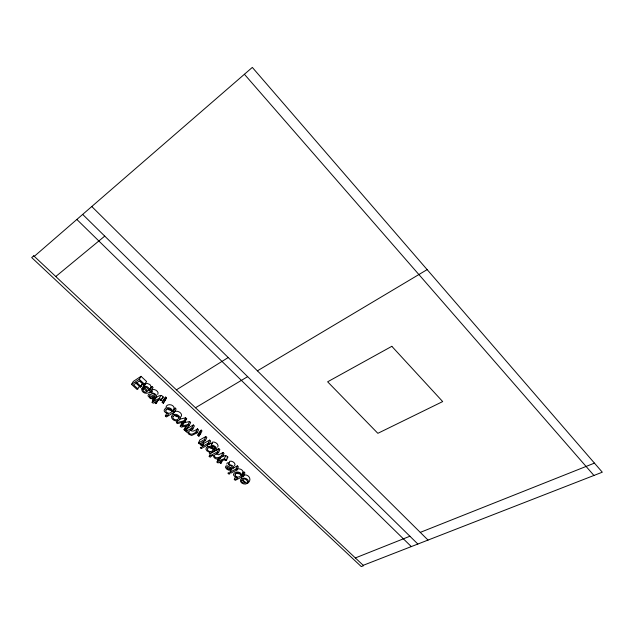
<?xml version="1.0" encoding="UTF-8"?>
<svg xmlns="http://www.w3.org/2000/svg" width="634" height="634" viewBox="0 0 634 634"><rect width="100%" height="100%" fill="white"/><g stroke="black" fill="none" stroke-linecap="round" stroke-linejoin="round"><path stroke-width="0.95" d="M143.347 386.93L143.823 385.448L144.853 386.399M149.679 392.818L150.187 391.424L152.461 391.487M145.432 384.893L145.455 384.125L146.826 383.237L149.925 384.529L151.082 386.589L149.315 390.203L150.353 389.577L152.041 386.582L153.063 387.525L151.375 390.528C148.752 394.538 142.056 394.253 141.636 389.07L143.823 385.448M226.726 464.064L227.329 462.828L229.563 462.947M172.543 411.672C172.757 408.169 167.495 406.394 165.094 408.74C160.592 413.558 174.199 413.558 165.331 415.991L166.377 416.958L174.564 412.013L176.141 408.97L175.142 408.042L174.152 408.645L172.559 411.688L173.558 411.086L175.142 408.042M174.152 408.645C174.501 404.421 166.774 402.923 165.918 407.313M149.315 390.203C149.648 387.77 146.454 385.496 144.251 386.526L143.744 387.112L144.172 388.832L146.866 391.725C145.448 393.032 143.07 391.479 142.951 389.791L144.425 387.152M173.09 413.305L173.09 414.493M241.689 475.69C241.99 472.314 236.854 470.904 234.517 472.877C229.817 477.299 243.385 477.426 234.287 479.439L235.262 480.334L243.662 476.047L244.938 472.885L244.003 472.021L242.988 472.544L241.705 475.706L242.727 475.183L244.003 472.021M242.988 472.544C243.337 469.731 239.478 468.193 237.14 469.049M247.323 483.385C238.455 478.71 245.849 477.164 247.498 481.531L248.274 482.799C250.018 479.074 243.02 476.316 240.666 479.407C239.01 482.823 244.748 485.375 247.323 483.385L247.949 481.8M248.274 482.799C252.57 478.995 247.561 473.035 243.02 475.421M231.378 468.994L230.055 472.14L231.038 473.043L237.053 469.921L238.352 466.775L237.37 465.863L233.946 467.646M234.287 479.439L235.586 476.285M230.055 472.14L236.07 469.009L237.37 465.863M234.548 465.705C236.585 463.525 231.957 460.395 229.793 461.275L228.454 464.421L229.453 465.34L231.212 465.689L232.583 467.623L231.592 467.963L227.384 465.808L225.989 465.966L225.387 467.203L226.536 468.962L228.581 470.151L230.467 470.119L231.125 468.542M228.454 464.421C237.512 465.839 233.906 471.997 226.909 466.893L226.845 468.003L228.454 469.223L229.524 469.247L230.182 467.67M218.373 458.921L216.994 462.043L217.993 462.963L219.332 462.249L220.529 463.351L221.892 460.221L222.685 459.801L221.329 462.931L220.125 461.821L224.119 459.753L225.688 460.601L226.362 459.032M225.688 460.601L226.512 460.165L227.86 457.027C224.761 452.89 220.83 458.929 217.224 459.032A2.758 1.847 23.3 0 1 215.52 458.58C212.057 457.32 215.259 452.787 210.163 457.241L209.157 456.321L210.567 453.207M216.994 462.043L218.334 461.33L217.478 460.538L218.27 460.11L219.134 460.902L224.357 458.636L225.712 455.497M219.134 460.902L220.497 457.78M221.67 455.664L223.033 452.541L224.032 453.469L222.669 456.591L221.67 455.664C219.776 457.415 215.203 459.428 214.237 455.688L215.045 454.586L218.484 452.724L219.871 449.601L218.865 448.666L211.399 452.755M217.478 460.538L218.167 458.976M218.27 460.11L219.301 457.764M209.157 456.321L217.478 451.788L218.865 448.666M214.023 450.1L215.417 449.157L215.227 447.921L213.959 446.685L212.184 446.154L211.13 445.179L211.582 445.068L213.151 445.274L215.378 446.669L216.693 448.412L216.662 449.855L210.092 453.73L209.133 452.842L210.084 452.304L207.033 450.988L205.955 449.3L206.319 447.723L208.055 446.55L210.274 446.336A3.447 2.314 23.7 0 1 212.398 447.16C214.958 447.77 213.119 453.001 215.053 447.739M211.13 445.179L212.541 442.064C215.005 441.446 219.388 444.466 217.747 447.121M209.244 444.157L210.67 441.05L209.656 440.107L203.72 443.428L202.286 446.526L203.292 447.461L209.244 444.157L208.229 443.214L209.656 440.107M202.278 445.171L201.343 445.694L200.193 444.276L200.376 443.348L199.393 443.863L198.434 442.984L204.378 439.647L205.82 436.549L206.835 437.492L205.392 440.59L201.24 443.063L201.216 444.117L202.278 445.171L203.72 442.072L203.118 441.589M198.434 442.984L199.892 439.893L205.82 436.549M200.526 433.949L201.992 430.858L201.2 430.121L199.25 432.119L197.784 435.201L198.87 436.208L200.526 433.949L199.734 433.212L201.2 430.121M198.87 436.208L200.336 433.125M196.049 431.92L197.531 428.838L198.553 429.789L197.079 432.879L191.666 435.479L188.892 434.266L187.918 432.982L187.854 431.794L186.903 432.348L185.928 431.453L187.442 428.378L193.338 424.946L194.369 425.905L192.871 428.98L189.431 430.969L188.655 432.087C189.645 435.883 194.194 433.767 196.049 431.92L197.079 432.879M185.928 431.453L191.84 428.021L193.338 424.946M185.556 426.634L184.026 429.701L185.049 430.644L189.162 425.541L190.675 422.474L189.629 421.507L183.591 422.846M185.049 430.644L185.81 429.107M179.874 419.153L185.635 417.79L186.681 418.765L182.029 425.882L188.116 424.574L189.629 421.507M182.053 425.905L183.178 423.583M184.026 429.701L187.545 425.683L181.237 427.126L180.23 426.199L182.885 421.737M180.23 426.199L183.551 421.982L177.425 423.615L176.403 422.664L184.098 420.849L185.635 417.79M176.403 422.664L177.568 420.374M165.331 415.991L166.932 412.956M163.279 403.256L166.488 397.835L165.672 397.066L163.786 399.19L162.145 402.21L163.279 403.256L166.488 397.835M162.145 402.21L165.672 397.066M158.175 400.125L156.527 403.145L155.243 401.956L159.134 399.594L160.774 400.49L163.215 396.971C161.266 393.817 157.866 396.29 155.837 397.962L154.173 400.973L153.254 400.125L152.477 400.609L153.396 401.457L154.648 399.198M160.774 400.49L163.215 396.971M155.837 397.962L154.918 397.114L152.097 402.273L153.159 403.256L154.466 402.439L155.75 403.628L156.574 402.122M154.173 400.973L159.292 398.358L160.941 395.347M152.477 400.609L154.197 397.423M152.334 397.978L153.365 398.929L150.361 398.54L147.991 395.822L148.499 394.419L149.893 394.205L155.053 396.401L155.282 395.64L154.434 394.499L150.868 392.62C159.839 393.809 157.604 400.997 149.505 395.426L149.529 396.67L151.257 397.993L152.334 397.978L153.174 396.48M150.868 392.62L152.556 389.625C154.926 388.666 159.586 391.986 157.723 394.427M149.339 390.227L151.035 387.231L152.041 386.582M140.011 380.994L142.824 383.594L141.097 386.582L136.865 382.674L139.528 380.931L143.997 385.068L144.853 383.57M143.997 385.068L146.589 381.509L141.017 376.334L133.314 381.414L131.555 384.386L137.126 389.514L139.726 385.971M137.99 388.959L133.544 384.854L136.009 383.237L140.241 387.136L141.961 384.156M131.555 384.386L139.274 379.314L141.017 376.334M241.657 476.728L241.95 476.245M184.605 421.467L186.681 418.765M173.344 412.766C175.919 408.47 184.811 413.867 180.318 417.338M207.746 444.616L208.19 444.165M197.784 435.201L199.734 433.212M34.284 256.342L252.324 67.41L602.3 472.203L363.203 565.322M55.768 276.527L104.745 236.117M140.241 387.136L141.097 386.582M154.141 397.597L154.918 397.114M152.097 402.273L153.396 401.457M176.41 389.855L228.208 357.536M155.75 403.628L156.527 403.145M195.478 407.765L247.648 376.659M257.412 370.835L427.15 269.616M197.531 428.838C195.565 430.224 192.102 432.784 190.351 429.701M202.286 446.526L208.229 443.214M223.033 452.541L218.659 454.768L216.392 453.968M227.035 457.463L227.86 457.027M220.529 463.351L221.329 462.931M208.784 443.76L211.693 443.221A3.439 2.314 23.7 0 1 212.422 443.388M355.349 557.944L409.905 536.237M420.271 532.386L594.446 463.121M178.225 416.784L176.157 416.53L174.548 415.04M171.156 410.19L169.064 409.952L167.511 408.518M212.438 448.428L210.369 448.167L209.117 447.184M239.937 473.875L237.885 473.614L236.664 472.663M202.65 444.109L203.474 444.68M159.292 398.358L161.575 399.991M224.357 458.636L226.512 460.165M230.618 469.746L231.093 470.19M142.103 388.436L143.141 389.395M229.524 469.247L230.467 470.119M135.922 382.461L137.824 384.22M164.04 400.094L164.864 400.854M139.274 379.314L144.869 384.497M150.353 389.577L151.375 390.528M173.558 411.086L174.564 412.013M184.098 420.849L185.152 421.824M188.116 424.574L189.162 425.541M191.84 428.021L192.871 428.98M204.378 439.647L205.392 440.59M217.478 451.788L218.484 452.724M236.07 469.009L237.053 469.921M242.727 475.183L243.662 476.047M76.849 219.459L411.315 546.587M82.674 214.411L417.846 544.043M91.779 206.526L428.021 540.081M244.407 74.273L593.931 475.46M241.752 478.353L241.522 477.244M207.572 446.756L207.342 445.647M148.586 389.783L147.611 391.249L145.083 387.881L145.828 387.406L147.001 387.77L148.586 389.783M171.505 416.348C171.077 420.5 178.17 422.941 180.056 418.923C180.524 414.755 173.359 412.298 171.505 416.348M200.407 447.445L200.352 447.683A0.919 0.618 24.1 0 0 201.255 448.515A0.919 0.618 24.1 0 0 202.111 448.04L201.541 447.327L200.407 447.445M228.169 473.004L228.105 473.226A0.903 0.602 22.4 0 0 228.985 474.034A0.903 0.602 22.4 0 0 229.841 473.59L229.294 472.893L228.169 473.004M241.689 480.279L241.681 481.547L242.988 482.743L245.532 482.846L242.22 479.779L241.689 480.279M166.021 409.968L165.736 410.737C165.957 413.313 169.801 414.153 171.315 412.171L171.6 411.395C171.41 408.803 167.527 407.955 166.021 409.968M173.082 416.522L172.789 417.275C173.082 419.851 176.894 420.817 178.479 418.757L178.78 418.004C178.495 415.413 174.667 414.446 173.082 416.522M213.087 449.863L212.778 450.584C211.257 452.375 207.524 451.638 207.326 449.141L207.643 448.428C209.165 446.613 212.897 447.342 213.087 449.863M235.357 474.01L235.024 474.7C235.198 477.196 238.915 477.79 240.444 476.118L240.777 475.429C240.627 472.909 236.878 472.314 235.357 474.01M33.729 255.819L31.7 257.578L361.285 566.59L363.599 565.686L33.729 255.819M391.828 346.322L327.627 381.803L377.856 433.323L442.683 401.576L391.828 346.322"/></g></svg>
